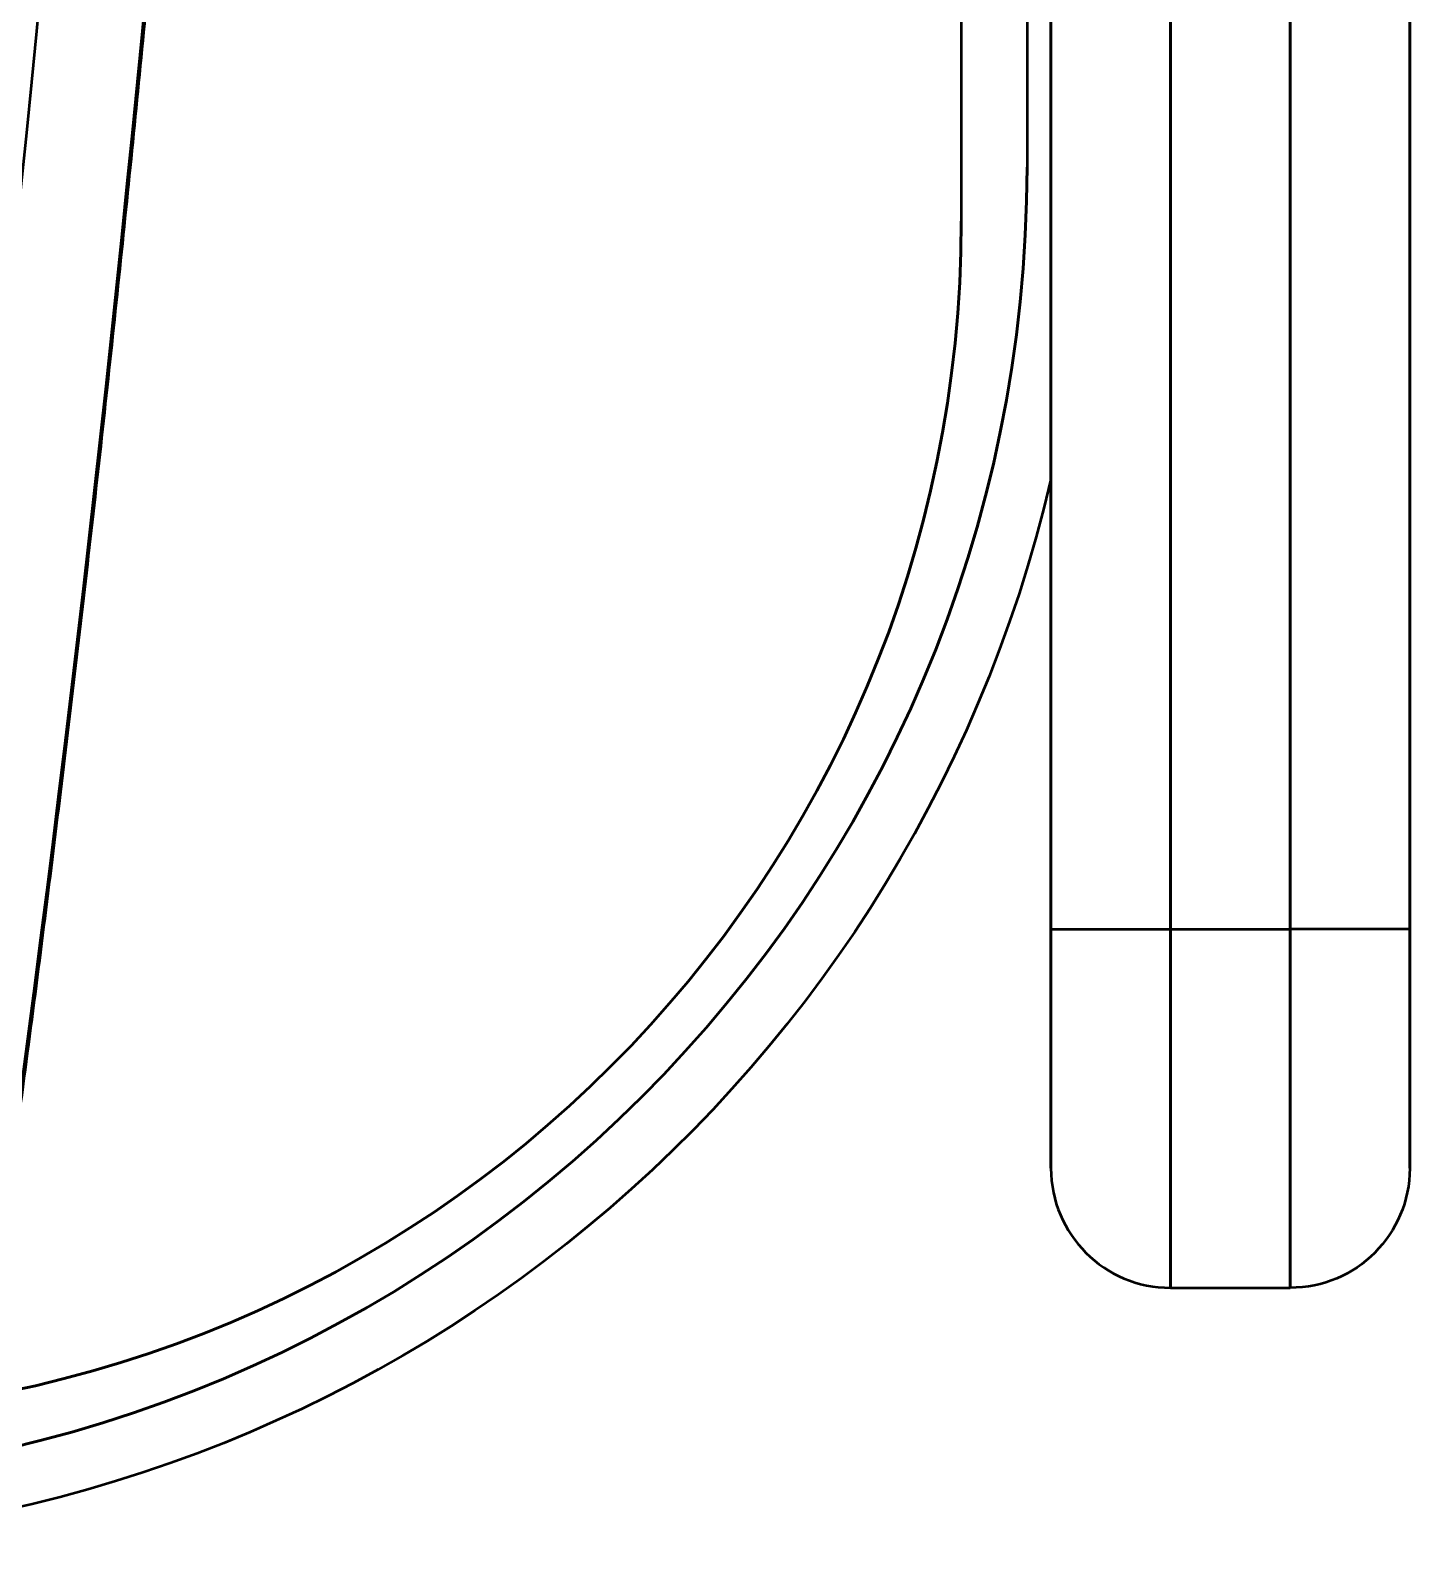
# Model space of a CAD drawing. Header units: millimetres. Extents: x -142 to 142, y -208 to 161.
# Drawn here: x 119.29 to 142.36, y -93.5 to -68.21 of the extents above; entities that cross this region are included whole.
import ezdxf

# ---------------------------------------------------------------- set-up
doc = ezdxf.new("R2010")
doc.units = ezdxf.units.MM
doc.layers.add('1', color=7, linetype='Continuous', true_color=0xffffff)

msp = doc.modelspace()

# ---------------------------------------------------------------- linework, layer by layer
at = {"layer": '1', "color": 251, "linetype": 'Continuous', "lineweight": 50}
for p, q in [((134.857, 1.7, 12.5), (134.857, -71.4, 12.5)), ((134.857, 1.7, -12.5), (134.857, -71.4, -12.5)), ((135.957, 0.8, 10.45), (135.957, -70.5, 10.45)), ((135.957, 0.8, -12.5), (135.957, -70.5, -12.5)), ((135.957, 0.8, -10.45), (135.957, -70.5, -10.45)), ((135.957, 0.8, 12.5), (135.957, -70.5, 12.5)), ((136.357, -65.75, -10.45), (136.357, -75.719, -10.45)), ((136.357, -83.25, -12.5), (136.357, -65.75, -12.5)), ((136.357, -65.75, 12.5), (136.357, -83.25, 12.5)), ((136.357, -65.75, 10.45), (136.357, -75.719, 10.45)), ((138.357, -83.25, -14.5), (138.357, -65.75, -14.5)), ((138.357, -65.75, 14.5), (138.357, -83.25, 14.5)), ((140.357, -83.25, 14.5), (140.357, -65.75, 14.5)), ((140.357, -65.75, -14.5), (140.357, -83.25, -14.5)), ((142.357, -83.25, 12.5), (142.357, -65.75, 12.5)), ((142.357, -65.75, -12.5), (142.357, -83.25, -12.5)), ((135.957, -70.5, 12.5), (135.957, -70.5, 10.45)), ((135.957, -70.5, -10.45), (135.957, -70.5, -12.5)), ((134.857, -71.4, 12.5), (134.857, -71.4, -12.5)), ((136.357, -75.719, -10.45), (136.357, -75.719, 10.45)), ((138.357, -83.25, 14.5), (140.357, -83.25, 14.5)), ((138.357, -83.25, -14.5), (140.357, -83.25, -14.5)), ((136.357, -87.25, 8.5), (136.357, -87.25, -8.5)), ((142.357, -87.25, -8.5), (142.357, -87.25, 8.5)), ((138.357, -89.25, 8.5), (140.357, -89.25, 8.5)), ((138.357, -89.25, 8.5), (138.357, -89.25, -8.5)), ((138.357, -89.25, -8.5), (140.357, -89.25, -8.5)), ((140.357, -89.25, -8.5), (140.357, -89.25, 8.5))]:
    msp.add_line(p, q, dxfattribs=at)
at = {"layer": '1', "color": 251, "linetype": 'Continuous', "lineweight": 50, "extrusion": (0, 0, -1)}
for centre, radius, start, end in [((379, -20, -11.5), 499.858, 175.47062, 187.98117), ((379, -20, 11.5), 499.858, 175.47091, 187.98088), ((379, -20, 10.866), 500.718, 175.4787, 187.96708), ((379, -20, -10.866), 500.718, 175.4787, 187.96708), ((379, -20, -0.6), 502.476, 175.49455, 187.93902), ((-113.957, -70.5, -12.5), 22, 180, 270), ((-114.857, -71.4, 12.5), 20, 180, 270), ((-113.957, -70.5, 10.45), 23, 193.1159, 270), ((-113.957, -70.5, -10.45), 23, 193.1159, 270), ((-140.357, -87.25, -8.5), 2, 180, 270), ((-140.357, -87.25, 8.5), 2, 180, 270)]:
    msp.add_arc(centre, radius, start, end, dxfattribs=at)
at = {"layer": '1', "color": 251, "linetype": 'Continuous', "lineweight": 50}
for centre, radius, start, end in [((-379, -20), 502.502, 352.06138, 4.50521), ((113.957, -70.5, -10.45), 22, 270, 0), ((113.957, -70.5, 10.45), 22, 270, 0), ((113.957, -70.5, -12.5), 22, 270, 0), ((114.857, -71.4, 12.5), 20, 270, 0), ((138.357, -87.25, 8.5), 2, 180, 270), ((138.357, -87.25, -8.5), 2, 180, 270)]:
    msp.add_arc(centre, radius, start, end, dxfattribs=at)
at = {"layer": '1', "color": 251, "linetype": 'Continuous', "lineweight": 50, "extrusion": (0, 1, 0)}
for centre, start, end in [((-138.357, 12.5, -83.25), 0, 90), ((-140.357, -12.5, -83.25), 180, 270)]:
    msp.add_arc(centre, 2, start, end, dxfattribs=at)
at = {"layer": '1', "color": 251, "linetype": 'Continuous', "lineweight": 50, "extrusion": (0, -1, 0)}
for centre, start, end in [((138.357, -12.5, 83.25), 180, 270), ((140.357, 12.5, 83.25), 0, 90)]:
    msp.add_arc(centre, 2, start, end, dxfattribs=at)
at = {"layer": '1', "color": 251, "linetype": 'Continuous', "lineweight": 50, "extrusion": (1, 0, 0)}
for centre, radius, start, end in [((-83.25, -8.5, 136.357), 4, 180, 270), ((-83.25, 8.5, 136.357), 4, 90, 180), ((-83.25, 8.5, 138.357), 6, 90, 180), ((-83.25, -8.5, 138.357), 6, 180, 270)]:
    msp.add_arc(centre, radius, start, end, dxfattribs=at)
at = {"layer": '1', "color": 251, "linetype": 'Continuous', "lineweight": 50, "extrusion": (-1, 0, 0)}
for centre, radius, start, end in [((83.25, 8.5, -140.357), 6, 0, 90), ((83.25, -8.5, -140.357), 6, 270, 0), ((83.25, 8.5, -142.357), 4, 0, 90), ((83.25, -8.5, -142.357), 4, 270, 0)]:
    msp.add_arc(centre, radius, start, end, dxfattribs=at)
at = {"layer": '1', "color": 251, "linetype": 'Continuous', "lineweight": 50}
msp.add_rational_spline([(121.949, 19.471, 0.6), (124.812, -16.858, 0.6), (123.722, -53.292, 0.6), (118.686, -89.402, 0.6)], [0.501852073922, 0.499646763079, 0.49941089141, 0.501144458917], degree=3, dxfattribs=at)

doc.saveas('drawing.dxf')
